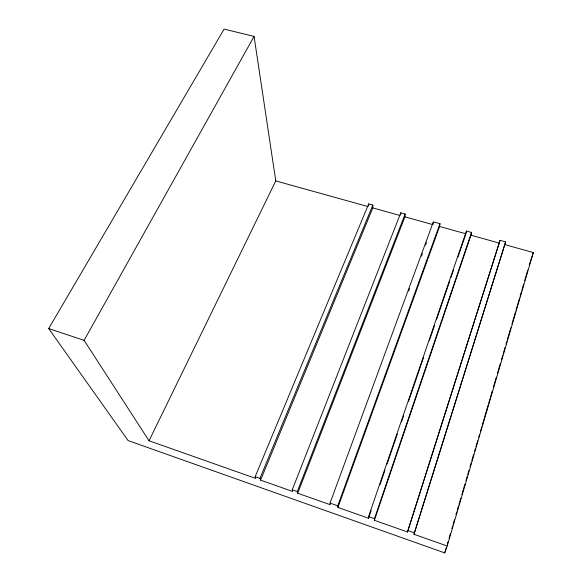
<?xml version="1.0" encoding="UTF-8"?>
<svg xmlns="http://www.w3.org/2000/svg" width="582" height="582" viewBox="0 0 582 582"><rect width="100%" height="100%" fill="white"/><g stroke="black" fill="none" stroke-linecap="round" stroke-linejoin="round"><path stroke-width="0.87" d="M368.682 206.05L368.697 203.904L372.851 205.053L372.807 207.912L260.576 480.135L292.695 491.47L292.259 489.768L400.78 212.808L405.13 214.016L404.927 216.846L297.708 493.245L330.256 504.732L330.045 503.088L433.357 221.844L439.985 223.684L439.606 226.493L337.916 507.431L368.515 518.235L371.163 510.501M368.515 518.235L368.537 516.663L466.444 231.032L471.522 232.436L470.976 235.215L374.401 520.308L407.495 531.992L500.047 240.359L505.627 241.901L413.977 534.283L447.202 546.011L444.721 552.9L128.098 440.567L48.692 328.568L224.114 29.1L254.072 36.411L275.773 180.915L149.036 440.77L255.811 478.455L255.156 476.687L368.697 203.904M374.401 520.308L374.459 518.751L471.522 232.436M400.642 214.933L400.78 212.808M433.095 223.954L433.27 222.55M407.495 531.992L500.047 240.359M466.051 233.12L466.444 231.032M413.977 534.283L505.627 241.901M444.721 552.9L446.256 547.677M447.282 544.199L448.045 541.587M449.064 538.11L450.344 533.759M451.879 528.543L452.643 525.932M453.152 524.193L454.433 519.842M455.968 514.619L456.732 512.007M457.241 510.269L458.521 505.918M459.031 504.179L460.82 498.09M461.839 494.613L464.909 484.166M465.927 480.688L467.208 476.338M467.717 474.599L468.997 470.249M470.016 466.771L471.296 462.421M471.806 460.682L473.595 454.586M474.621 451.108L475.385 448.496M475.894 446.758L477.684 440.669M478.702 437.191L479.473 434.579M480.492 431.102L481.772 426.752M482.282 425.006L484.071 418.916M484.58 417.178L488.16 404.999M488.669 403.261L489.949 398.91M490.459 397.171L492.248 391.075M493.267 387.597L496.337 377.158M497.355 373.68L500.425 363.241M501.444 359.756L502.724 355.406M503.234 353.667L505.023 347.578M506.042 344.1L506.813 341.488M507.322 339.75L510.901 327.564M511.92 324.087L515.499 311.908M516.008 310.17L519.588 297.984M520.097 296.245L521.377 291.895M521.887 290.156L523.676 284.067M524.695 280.589L527.765 270.15M447.202 546.011L533.308 252.559L504.9 244.658M529.307 264.97L533.308 252.559M379.995 484.726L385 470.118M387.059 464.101L397.353 434.027M401.478 421.994L403.537 415.977M408.542 401.376L423.543 357.552M429.429 340.361L434.434 325.753M436.493 319.744L449.733 281.077M450.912 277.636L453.56 269.903M457.976 257.011L465.92 233.811L439.606 226.493M337.916 507.431L337.756 505.809L439.985 223.684M408.644 291.058L409.583 288.505M421.455 256.153L422.387 253.599M425.515 245.087L426.446 242.534M297.708 493.245L297.307 491.543L405.13 214.016M260.576 480.135L259.95 478.375L372.851 205.053M149.036 440.77L84.099 340.361L254.072 36.411M275.773 180.915L367.809 206.515M372.807 207.912L399.732 215.398M404.927 216.846L433.008 224.659M470.976 235.215L499.349 243.116M48.692 328.568L84.099 340.361M255.156 476.687L259.95 478.375M292.259 489.768L297.307 491.543M330.045 503.088L337.756 505.809M368.537 516.663L374.459 518.751M407.756 530.486L414.282 532.792"/></g></svg>
